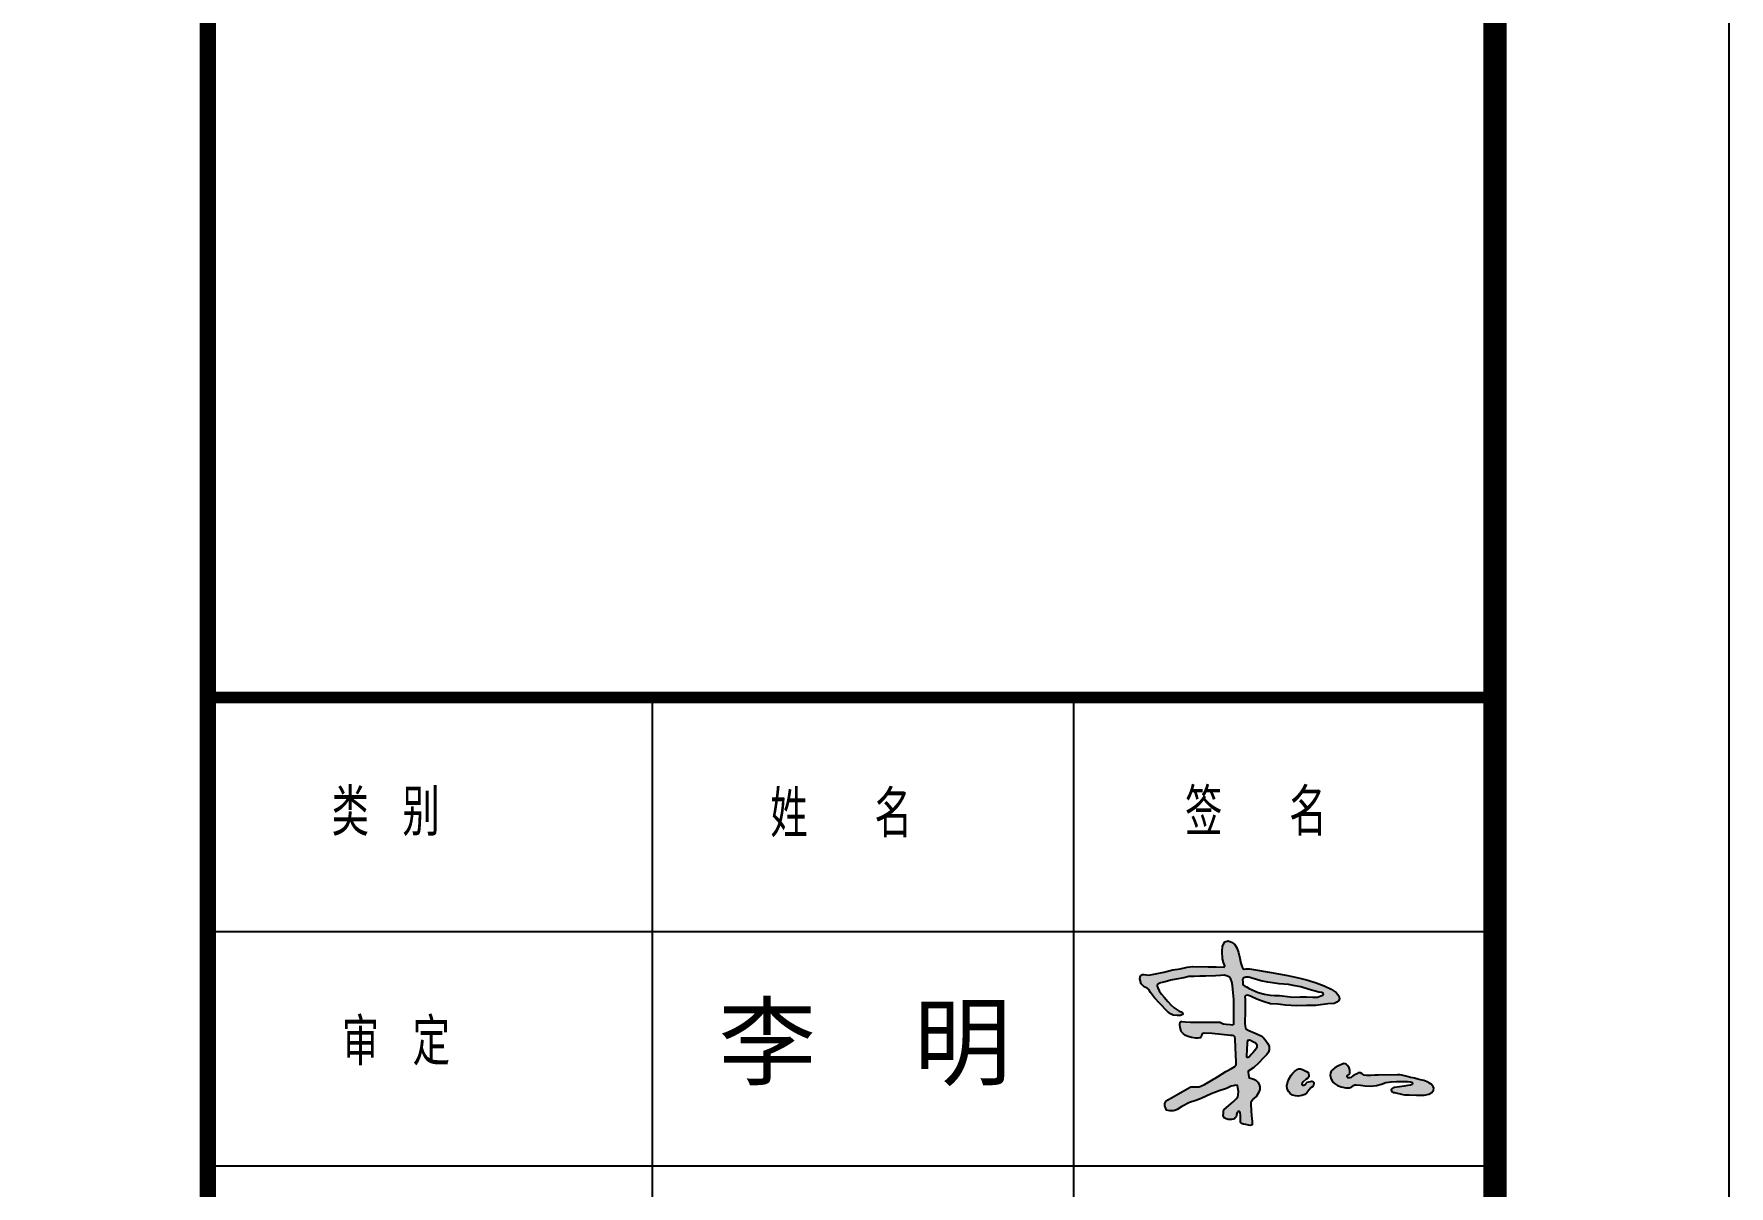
# Model space of a CAD drawing. Extents: x -417156 to 1571408, y 205758 to 1045562.
# Drawn here: x 1041386 to 1048629, y 1025739 to 1030659 of the extents above; entities that cross this region are included whole.
import ezdxf

# ---------------------------------------------------------------- set-up
doc = ezdxf.new("R2010")
doc.units = 0
doc.header["$LTSCALE"] = 1000
doc.header["$MEASUREMENT"] = 0
doc.layers.get('0').update_dxf_attribs({"linetype": 'CONTINUOUS'})
for name, color, linetype in [('PP-PM-TK', 7, 'CONTINUOUS'), ('PUB_TEXT', 7, 'CONTINUOUS'), ('PUB_TITLE', 4, 'CONTINUOUS'), ('TEL_TITLE', 7, 'CONTINUOUS'), ('签名', 255, 'CONTINUOUS')]:
    doc.layers.add(name, color=color, linetype=linetype)
doc.styles.add('-黑体', font='simhei.ttf', dxfattribs={"width": 0.8})
doc.styles.add('TQ', font='txt.shx', dxfattribs={"width": 0.8, "bigfont": 'hztxt.shx'})

msp = doc.modelspace()

# ---------------------------------------------------------------- hatches: boundary and pattern name
h = msp.add_hatch(color=7)
h.paths.add_polyline_path([(1046561.9, 1026540), (1046560.8, 1026546), (1046561.7, 1026549.4), (1046564.6, 1026551.9), (1046571, 1026553.4), (1046584.6, 1026549.8), (1046595.2, 1026544), (1046618, 1026533.6), (1046642.5, 1026525.9), (1046670.5, 1026517.5), (1046701.2, 1026515), (1046734.4, 1026511.3), (1046781.7, 1026508.7), (1046824.4, 1026509.2), (1046863.3, 1026509.8), (1046915.3, 1026516.3), (1046942.1, 1026518.8), (1046954, 1026523.7), (1046962.2, 1026531.5), (1046964.2, 1026540.1), (1046961.8, 1026551.6), (1046949.9, 1026565.6), (1046928.5, 1026579.9), (1046899.9, 1026593.9), (1046864.8, 1026606.2), (1046829.8, 1026617.9), (1046794.7, 1026626.6), (1046744.3, 1026637.7), (1046672.3, 1026650.7), (1046580.7, 1026666.4), (1046566.5, 1026667), (1046557, 1026665.6), (1046551.5, 1026667.3), (1046548.7, 1026673.4), (1046545.8, 1026682), (1046543.7, 1026690.2), (1046539.2, 1026711.6), (1046533.4, 1026736.2), (1046525.6, 1026755.5), (1046515.4, 1026771.1), (1046503.4, 1026780.2), (1046488.6, 1026785.9), (1046475.1, 1026781.4), (1046465.2, 1026763.7), (1046464, 1026740.3), (1046465.3, 1026709.7), (1046468.5, 1026692.8), (1046474.7, 1026678.5), (1046471.3, 1026673.9), (1046437.1, 1026674.8), (1046402.9, 1026675.3), (1046337.2, 1026676.1), (1046314, 1026672.9), (1046284, 1026666.9), (1046252.1, 1026661.4), (1046214.2, 1026652.1), (1046178.1, 1026644.7), (1046149.5, 1026639.7), (1046129.6, 1026642.4), (1046123.6, 1026642.4), (1046114.8, 1026637.3), (1046112.1, 1026623.5), (1046117.6, 1026601.6), (1046129.7, 1026590.1), (1046143.5, 1026584.1), (1046150.5, 1026578.5), (1046157.4, 1026565.6), (1046174.5, 1026543), (1046195.3, 1026519.4), (1046230.2, 1026484.8), (1046242.2, 1026473.9), (1046253.9, 1026468.4), (1046270.7, 1026466.9), (1046283.9, 1026466.9), (1046295.2, 1026471.7), (1046295, 1026473.2), (1046294.8, 1026474.3), (1046294, 1026477.1), (1046292.2, 1026480.3), (1046288.1, 1026483), (1046279.4, 1026486.2), (1046271.8, 1026490.8), (1046258.9, 1026499.3), (1046245.5, 1026510.9), (1046231.6, 1026526.6), (1046215, 1026546), (1046204.8, 1026557.5), (1046194.8, 1026571.9), (1046188.3, 1026584.8), (1046185.5, 1026591.7), (1046185.5, 1026597.4), (1046187.8, 1026600.7), (1046199.7, 1026607), (1046219.5, 1026610.6), (1046244.4, 1026617.9), (1046266.2, 1026622.5), (1046299, 1026628.3), (1046320.3, 1026634), (1046343.3, 1026632.9), (1046368.2, 1026634.5), (1046392.6, 1026635), (1046435.2, 1026636.5), (1046456, 1026637.6), (1046471.6, 1026638.6), (1046485.6, 1026635.5), (1046495, 1026630.8), (1046500.7, 1026622.5), (1046504.9, 1026610.6), (1046508, 1026595), (1046510.6, 1026563.9), (1046512.7, 1026535.8), (1046512.9, 1026446.5), (1046512.6, 1026430.1), (1046508.9, 1026427.2), (1046498.2, 1026428.6), (1046480, 1026429.8), (1046469.6, 1026431.2), (1046458.3, 1026435.3), (1046453.7, 1026438.2), (1046445.5, 1026439.2), (1046401.8, 1026439.2), (1046363.4, 1026438.7), (1046328.1, 1026438.4), (1046305.6, 1026440.1), (1046291.7, 1026441.5), (1046286.2, 1026441), (1046283.3, 1026438.1), (1046283, 1026428), (1046283.3, 1026416.4), (1046286.2, 1026405.4), (1046288.8, 1026398.2), (1046297.2, 1026389.6), (1046306.1, 1026382.3), (1046318.6, 1026377.7), (1046333, 1026372.5), (1046350.4, 1026370), (1046358.9, 1026370.6), (1046366.1, 1026371.3), (1046370.1, 1026372.2), (1046373.2, 1026375.6), (1046375.3, 1026381.4), (1046376.7, 1026385.4), (1046378.6, 1026388.3), (1046386, 1026392.1), (1046420.6, 1026390.3), (1046500.8, 1026382), (1046508.1, 1026381.5), (1046513.5, 1026380), (1046518.2, 1026375.9), (1046519.5, 1026367.5), (1046520, 1026329.6), (1046522.8, 1026269.7), (1046522.6, 1026260.7), (1046521.8, 1026253), (1046517.6, 1026248.6), (1046502.8, 1026240.4), (1046478.6, 1026227.2), (1046442.8, 1026205), (1046387.6, 1026172.5), (1046375.2, 1026166.9), (1046364.7, 1026162.4), (1046355.1, 1026162), (1046344.5, 1026161.7), (1046335.8, 1026162.5), (1046330, 1026161.9), (1046323.2, 1026159.8), (1046247.5, 1026115.6), (1046231.6, 1026106.8), (1046223.1, 1026100.4), (1046219, 1026091.4), (1046219, 1026081.4), (1046223.1, 1026069.3), (1046226.2, 1026063.4), (1046239.1, 1026060.3), (1046254.5, 1026059.8), (1046260.9, 1026060.8), (1046271.5, 1026065.3), (1046291.3, 1026078.3), (1046323.6, 1026095), (1046350.8, 1026104.1), (1046374.2, 1026112.3), (1046394.3, 1026122.5), (1046415.7, 1026132), (1046450.7, 1026145.1), (1046482, 1026155.8), (1046501.3, 1026164.8), (1046510.3, 1026166.8), (1046522.2, 1026170.1), (1046529.2, 1026168.1), (1046530.5, 1026157.8), (1046532.5, 1026142.2), (1046531.3, 1026128.3), (1046530.1, 1026119.2), (1046523.5, 1026110.6), (1046510.7, 1026097.9), (1046491, 1026081.9), (1046472, 1026065), (1046469.5, 1026060.4), (1046468.5, 1026049.3), (1046467.2, 1026040.3), (1046472.4, 1026030.3), (1046480, 1026025.3), (1046489.1, 1026023.4), (1046496.9, 1026022.3), (1046503.8, 1026023.2), (1046509.7, 1026023.9), (1046515.9, 1026026.2), (1046519.5, 1026030.5), (1046522.5, 1026033.7), (1046524.8, 1026040.3), (1046524.8, 1026044.2), (1046525.5, 1026048.6), (1046526.9, 1026052.4), (1046530.7, 1026055.9), (1046532.6, 1026057), (1046535.8, 1026057.9), (1046539.4, 1026056.1), (1046540.6, 1026051.3), (1046542, 1026042.2), (1046542.1, 1026031.6), (1046542.4, 1026017), (1046542.4, 1026010.5), (1046546, 1026005.3), (1046555.1, 1026002.7), (1046565.2, 1026001.4), (1046576.2, 1025998.1), (1046585, 1025997.2), (1046591.7, 1026000.2), (1046591.7, 1026016), (1046588.4, 1026038.3), (1046586.1, 1026087), (1046585.8, 1026096.1), (1046590.9, 1026104.5), (1046598.9, 1026112.9), (1046609.9, 1026122.4), (1046619.4, 1026140), (1046624.2, 1026150.3), (1046624.9, 1026162.7), (1046622, 1026172.5), (1046615.8, 1026182), (1046606.8, 1026190.2), (1046598.4, 1026195.7), (1046589.8, 1026197.5), (1046579.6, 1026200.6), (1046576.7, 1026204.7), (1046575.6, 1026214.8), (1046574.7, 1026223.7), (1046574.3, 1026229.8), (1046598.3, 1026244.4), (1046619.3, 1026263), (1046639.4, 1026286.3), (1046654, 1026300.2), (1046661.3, 1026310.8), (1046664.6, 1026320.6), (1046663.9, 1026336.5), (1046657.3, 1026349.2), (1046648.2, 1026361.3), (1046639.4, 1026371.5), (1046632.8, 1026378.5), (1046604.2, 1026391.3), (1046577.9, 1026402.4), (1046565.2, 1026409.8), (1046561.7, 1026420.8), (1046560.5, 1026434.2), (1046561.9, 1026485.2)])
h.paths.add_polyline_path([(1046579, 1026582.5), (1046567.5, 1026588.9), (1046559.8, 1026592.8), (1046554.3, 1026596.7), (1046551.5, 1026601.5), (1046551.1, 1026608.3), (1046550.8, 1026622), (1046552.3, 1026623.8), (1046553.6, 1026625.9), (1046556.2, 1026628), (1046560.2, 1026629.3), (1046564, 1026630.1), (1046570.8, 1026630.4), (1046576.1, 1026630.2), (1046582.5, 1026629.3), (1046589.5, 1026627), (1046606.2, 1026622), (1046628.8, 1026615.5), (1046658.4, 1026609), (1046706.6, 1026602.9), (1046747.2, 1026598.8), (1046766.9, 1026595.7), (1046800.2, 1026588.9), (1046834.5, 1026578), (1046876.9, 1026567.2), (1046887.1, 1026565.3), (1046892.4, 1026563.7), (1046895, 1026562.1), (1046895.6, 1026559.5), (1046895.8, 1026557.2), (1046892.8, 1026553.4), (1046885.3, 1026551.2), (1046870.9, 1026545.8), (1046851.2, 1026545.6), (1046823.1, 1026546.1), (1046796.2, 1026546.1), (1046765.9, 1026545.6), (1046707.9, 1026552), (1046687.4, 1026552), (1046669.9, 1026553.2), (1046644.2, 1026557.8), (1046616.7, 1026564.8)], flags=16)
h.paths.add_polyline_path([(1046576.2, 1026361.9), (1046579.4, 1026362.5), (1046584, 1026361.9), (1046597.7, 1026354.3), (1046603.2, 1026352), (1046606.8, 1026349), (1046609.8, 1026345.3), (1046611.2, 1026340.8), (1046611.8, 1026333.7), (1046610.2, 1026328.7), (1046607.3, 1026323.4), (1046602, 1026316.6), (1046594.7, 1026307), (1046587.6, 1026299.9), (1046581.2, 1026293.5), (1046577.3, 1026288.7), (1046574.6, 1026287.1), (1046571.5, 1026287.2), (1046570.1, 1026288.1), (1046568.7, 1026290.7), (1046568.6, 1026296.1), (1046570.1, 1026319.2), (1046570.7, 1026332.8), (1046571.3, 1026338.9), (1046572, 1026343.2), (1046572.1, 1026352.3), (1046572.6, 1026358.8), (1046573.7, 1026361)], flags=16)
h = msp.add_hatch(color=7)
h.paths.add_polyline_path([(1046843.6, 1026158.9), (1046850.8, 1026164.3), (1046853.3, 1026169.9), (1046854.9, 1026176.9), (1046854.4, 1026181.2), (1046851.3, 1026184.8), (1046847.2, 1026186.6), (1046840.2, 1026185.8), (1046833, 1026184.1), (1046826.6, 1026183), (1046822.2, 1026178.4), (1046818.1, 1026173), (1046812.7, 1026170.2), (1046808.1, 1026169.2), (1046805, 1026170.7), (1046804, 1026174.5), (1046806, 1026179.2), (1046809.9, 1026184.3), (1046822.8, 1026194.9), (1046829.7, 1026198.8), (1046834.2, 1026205.3), (1046834, 1026213.9), (1046832.9, 1026219.4), (1046831.1, 1026223), (1046824, 1026228.1), (1046815.7, 1026232.2), (1046806.1, 1026236.2), (1046798.2, 1026239.5), (1046789, 1026239.5), (1046783.1, 1026236.8), (1046777.8, 1026232.6), (1046772.4, 1026227.7), (1046764.7, 1026221.3), (1046757.5, 1026212.1), (1046747.9, 1026195.1), (1046743, 1026179.9), (1046740, 1026166.5), (1046741.5, 1026153.4), (1046747.7, 1026141.1), (1046753.8, 1026133.4), (1046763.4, 1026127.2), (1046776.7, 1026124.4), (1046788.3, 1026122.9), (1046803.5, 1026124.7), (1046816.3, 1026129), (1046824.8, 1026137.2), (1046833.3, 1026148.8)])
h.paths.add_polyline_path([(1047324.5, 1026189.8), (1047311.3, 1026192.4), (1047299.2, 1026195.3), (1047285.7, 1026199.7), (1047268.2, 1026202.2), (1047247.7, 1026207.3), (1047231.6, 1026212.1), (1047221.8, 1026213.5), (1047212.3, 1026213.5), (1047129.9, 1026211.6), (1047115.2, 1026211.6), (1047098.8, 1026210.6), (1047081.3, 1026210.3), (1047070.8, 1026212.6), (1047065.6, 1026214.7), (1047061.3, 1026218.5), (1047054.6, 1026221.6), (1047044.5, 1026221.8), (1047039.9, 1026218.3), (1047033.2, 1026215.4), (1047026, 1026212.6), (1047020.4, 1026207.7), (1047014.5, 1026202.6), (1047009, 1026200.8), (1047004.8, 1026201.4), (1046999.8, 1026201.2), (1046997.2, 1026204.5), (1046997, 1026208.1), (1046999, 1026210.9), (1047002.6, 1026213), (1047005.1, 1026215.3), (1047008.7, 1026221.4), (1047009.2, 1026227.5), (1047008.9, 1026232), (1047008.1, 1026238.8), (1047006, 1026243.3), (1047002.8, 1026248.4), (1047000.5, 1026252.8), (1046996.5, 1026256.8), (1046992.8, 1026259.2), (1046988.6, 1026260.6), (1046982.8, 1026261.6), (1046980.5, 1026260.8), (1046978.2, 1026259.6), (1046975.4, 1026258.7), (1046957.9, 1026250.6), (1046944.7, 1026244.1), (1046935.2, 1026235.3), (1046929.8, 1026229.1), (1046926.5, 1026221.4), (1046925, 1026212.3), (1046927.6, 1026198.8), (1046934.9, 1026183.8), (1046942.9, 1026177.3), (1046956.4, 1026168.5), (1046972.5, 1026162.7), (1046991.5, 1026157.5), (1047006.9, 1026158.3), (1047017.1, 1026162.3), (1047024, 1026167.4), (1047030.6, 1026170.7), (1047036.5, 1026170.7), (1047054.4, 1026170), (1047073.9, 1026166.3), (1047098.1, 1026165.9), (1047123.5, 1026167.7), (1047144, 1026174), (1047163.3, 1026180.4), (1047184.9, 1026183.4), (1047207.7, 1026184.5), (1047231, 1026185.1), (1047255.6, 1026185.5), (1047266.9, 1026184.1), (1047274.1, 1026181.8), (1047277, 1026178.9), (1047275.6, 1026172), (1047268.2, 1026168.9), (1047256.4, 1026167.5), (1047240.6, 1026165.3), (1047221.7, 1026163), (1047199.5, 1026159.5), (1047193.5, 1026157.5), (1047189.9, 1026155.5), (1047185.4, 1026151.7), (1047185.8, 1026147.6), (1047187.2, 1026144.6), (1047190.4, 1026140.9), (1047194.4, 1026138.2), (1047200.4, 1026137.6), (1047235.4, 1026129), (1047242.6, 1026128.1), (1047262, 1026128.5), (1047293, 1026127.4), (1047325.9, 1026127.4), (1047346.8, 1026131), (1047359.2, 1026138), (1047366.5, 1026147.8), (1047367.2, 1026156.6), (1047365.4, 1026164.2), (1047356.6, 1026173.4), (1047348.9, 1026177.7), (1047338.7, 1026183.6)])

# ---------------------------------------------------------------- linework, layer by layer
for points in [[(1046295.2, 1026471.7), (1046283.9, 1026466.9), (1046270.7, 1026466.9), (1046253.9, 1026468.4), (1046242.2, 1026473.9), (1046230.2, 1026484.8), (1046195.3, 1026519.4), (1046174.5, 1026543), (1046157.4, 1026565.6), (1046150.5, 1026578.5), (1046143.5, 1026584.1), (1046129.7, 1026590.1), (1046117.6, 1026601.6), (1046112.1, 1026623.5), (1046114.8, 1026637.3), (1046123.6, 1026642.4), (1046129.6, 1026642.4), (1046149.5, 1026639.7), (1046178.1, 1026644.7), (1046214.2, 1026652.1), (1046252.1, 1026661.4), (1046284, 1026666.9), (1046314, 1026672.9), (1046337.2, 1026676.1), (1046402.9, 1026675.3), (1046437.1, 1026674.8), (1046471.3, 1026673.9), (1046474.7, 1026678.5), (1046468.5, 1026692.8), (1046465.3, 1026709.7), (1046464, 1026740.3), (1046465.2, 1026763.7), (1046475.1, 1026781.4), (1046488.6, 1026785.9), (1046503.4, 1026780.2), (1046515.4, 1026771.1), (1046525.6, 1026755.5), (1046533.4, 1026736.2), (1046539.2, 1026711.6), (1046543.7, 1026690.2), (1046545.8, 1026682), (1046548.7, 1026673.4), (1046551.5, 1026667.3), (1046557, 1026665.6), (1046566.5, 1026667), (1046580.7, 1026666.4), (1046672.3, 1026650.7), (1046744.3, 1026637.7), (1046794.7, 1026626.6), (1046829.8, 1026617.9), (1046864.8, 1026606.2), (1046899.9, 1026593.9), (1046928.5, 1026579.9), (1046949.9, 1026565.6), (1046961.8, 1026551.6), (1046964.2, 1026540.1), (1046962.2, 1026531.5), (1046954, 1026523.7), (1046942.1, 1026518.8), (1046915.3, 1026516.3), (1046863.3, 1026509.8), (1046824.4, 1026509.2), (1046781.7, 1026508.7), (1046734.4, 1026511.3), (1046701.2, 1026515), (1046670.5, 1026517.5), (1046642.5, 1026525.9), (1046618, 1026533.6), (1046595.2, 1026544), (1046584.6, 1026549.8), (1046571, 1026553.4), (1046564.6, 1026551.9), (1046561.7, 1026549.4), (1046560.8, 1026546), (1046561.9, 1026540), (1046561.9, 1026485.2), (1046560.5, 1026434.2), (1046561.7, 1026420.8), (1046565.2, 1026409.8), (1046577.9, 1026402.4), (1046604.2, 1026391.3), (1046632.8, 1026378.5), (1046639.4, 1026371.5), (1046648.2, 1026361.3), (1046657.3, 1026349.2), (1046663.9, 1026336.5), (1046664.6, 1026320.6), (1046661.3, 1026310.8), (1046654, 1026300.2), (1046639.4, 1026286.3), (1046619.3, 1026263), (1046598.3, 1026244.4), (1046574.3, 1026229.8), (1046574.7, 1026223.7), (1046575.6, 1026214.8), (1046576.7, 1026204.7), (1046579.6, 1026200.6), (1046589.8, 1026197.5), (1046598.4, 1026195.7), (1046606.8, 1026190.2), (1046615.8, 1026182), (1046622, 1026172.5), (1046624.9, 1026162.7), (1046624.2, 1026150.3), (1046619.4, 1026140), (1046609.9, 1026122.4), (1046598.9, 1026112.9), (1046590.9, 1026104.5), (1046585.8, 1026096.1), (1046586.1, 1026087), (1046588.4, 1026038.3), (1046591.7, 1026016), (1046591.7, 1026000.2), (1046585, 1025997.2), (1046576.2, 1025998.1), (1046565.2, 1026001.4), (1046555.1, 1026002.7), (1046546, 1026005.3), (1046542.4, 1026010.5), (1046542.4, 1026017), (1046542.1, 1026031.6), (1046542, 1026042.2), (1046540.6, 1026051.3), (1046539.4, 1026056.1), (1046535.8, 1026057.9), (1046532.6, 1026057), (1046530.7, 1026055.9), (1046526.9, 1026052.4), (1046525.5, 1026048.6), (1046524.8, 1026044.2), (1046524.8, 1026040.3), (1046522.5, 1026033.7), (1046519.5, 1026030.5), (1046515.9, 1026026.2), (1046509.7, 1026023.9), (1046503.8, 1026023.2), (1046496.9, 1026022.3), (1046489.1, 1026023.4), (1046480, 1026025.3), (1046472.4, 1026030.3), (1046467.2, 1026040.3), (1046468.5, 1026049.3), (1046469.5, 1026060.4), (1046472, 1026065), (1046491, 1026081.9), (1046510.7, 1026097.9), (1046523.5, 1026110.6), (1046530.1, 1026119.2), (1046531.3, 1026128.3), (1046532.5, 1026142.2), (1046530.5, 1026157.8), (1046529.2, 1026168.1), (1046522.2, 1026170.1), (1046510.3, 1026166.8), (1046501.3, 1026164.8), (1046482, 1026155.8), (1046450.7, 1026145.1), (1046415.7, 1026132), (1046394.3, 1026122.5), (1046374.2, 1026112.3), (1046350.8, 1026104.1), (1046323.6, 1026095), (1046291.3, 1026078.3), (1046271.5, 1026065.3), (1046260.9, 1026060.8), (1046254.5, 1026059.8), (1046239.1, 1026060.3), (1046226.2, 1026063.4), (1046223.1, 1026069.3), (1046219, 1026081.4), (1046219, 1026091.4), (1046223.1, 1026100.4), (1046231.6, 1026106.8), (1046247.5, 1026115.6), (1046323.2, 1026159.8), (1046330, 1026161.9), (1046335.8, 1026162.5), (1046344.5, 1026161.7), (1046355.1, 1026162), (1046364.7, 1026162.4), (1046375.2, 1026166.9), (1046387.6, 1026172.5), (1046442.8, 1026205), (1046478.6, 1026227.2), (1046502.8, 1026240.4), (1046517.6, 1026248.6), (1046521.8, 1026253), (1046522.6, 1026260.7), (1046522.8, 1026269.7), (1046520, 1026329.6), (1046519.5, 1026367.5), (1046518.2, 1026375.9), (1046513.5, 1026380), (1046508.1, 1026381.5), (1046500.8, 1026382), (1046420.6, 1026390.3), (1046386, 1026392.1), (1046378.6, 1026388.3), (1046376.7, 1026385.4), (1046375.3, 1026381.4), (1046373.2, 1026375.6), (1046370.1, 1026372.2), (1046366.1, 1026371.3), (1046358.9, 1026370.6), (1046350.4, 1026370), (1046333, 1026372.5), (1046318.6, 1026377.7), (1046306.1, 1026382.3), (1046297.2, 1026389.6), (1046288.8, 1026398.2), (1046286.2, 1026405.4), (1046283.3, 1026416.4), (1046283, 1026428), (1046283.3, 1026438.1), (1046286.2, 1026441), (1046291.7, 1026441.5), (1046305.6, 1026440.1), (1046328.1, 1026438.4), (1046363.4, 1026438.7), (1046401.8, 1026439.2), (1046445.5, 1026439.2), (1046453.7, 1026438.2), (1046458.3, 1026435.3), (1046469.6, 1026431.2), (1046480, 1026429.8), (1046498.2, 1026428.6), (1046508.9, 1026427.2), (1046512.6, 1026430.1), (1046512.9, 1026446.5), (1046512.7, 1026535.8), (1046510.6, 1026563.9), (1046508, 1026595), (1046504.9, 1026610.6), (1046500.7, 1026622.5), (1046495, 1026630.8), (1046485.6, 1026635.5), (1046471.6, 1026638.6), (1046456, 1026637.6), (1046435.2, 1026636.5), (1046392.6, 1026635), (1046368.2, 1026634.5), (1046343.3, 1026632.9), (1046320.3, 1026634), (1046299, 1026628.3), (1046266.2, 1026622.5), (1046244.4, 1026617.9), (1046219.5, 1026610.6), (1046199.7, 1026607), (1046187.8, 1026600.7), (1046185.5, 1026597.4), (1046185.5, 1026591.7), (1046188.3, 1026584.8), (1046194.8, 1026571.9), (1046204.8, 1026557.5), (1046215, 1026546), (1046231.6, 1026526.6), (1046245.5, 1026510.9), (1046258.9, 1026499.3), (1046271.8, 1026490.8), (1046279.4, 1026486.2), (1046288.1, 1026483), (1046292.2, 1026480.3), (1046294, 1026477.1), (1046294.8, 1026474.3), (1046295, 1026473.2)], [(1046550.8, 1026622), (1046551.1, 1026608.3), (1046551.5, 1026601.5), (1046554.3, 1026596.7), (1046559.8, 1026592.8), (1046567.5, 1026588.9), (1046579, 1026582.5), (1046616.7, 1026564.8), (1046644.2, 1026557.8), (1046669.9, 1026553.2), (1046687.4, 1026552), (1046707.9, 1026552), (1046765.9, 1026545.6), (1046796.2, 1026546.1), (1046823.1, 1026546.1), (1046851.2, 1026545.6), (1046870.9, 1026545.8), (1046885.3, 1026551.2), (1046892.8, 1026553.4), (1046895.8, 1026557.2), (1046895.6, 1026559.5), (1046895, 1026562.1), (1046892.4, 1026563.7), (1046887.1, 1026565.3), (1046876.9, 1026567.2), (1046834.5, 1026578), (1046800.2, 1026588.9), (1046766.9, 1026595.7), (1046747.2, 1026598.8), (1046706.6, 1026602.9), (1046658.4, 1026609), (1046628.8, 1026615.5), (1046606.2, 1026622), (1046589.5, 1026627), (1046582.5, 1026629.3), (1046576.1, 1026630.2), (1046570.8, 1026630.4), (1046564, 1026630.1), (1046560.2, 1026629.3), (1046556.2, 1026628), (1046553.6, 1026625.9), (1046552.3, 1026623.8)], [(1046572, 1026343.2), (1046572.1, 1026352.3), (1046572.6, 1026358.8), (1046573.7, 1026361), (1046576.2, 1026361.9), (1046579.4, 1026362.5), (1046584, 1026361.9), (1046597.7, 1026354.3), (1046603.2, 1026352), (1046606.8, 1026349), (1046609.8, 1026345.3), (1046611.2, 1026340.8), (1046611.8, 1026333.7), (1046610.2, 1026328.7), (1046607.3, 1026323.4), (1046602, 1026316.6), (1046594.7, 1026307), (1046587.6, 1026299.9), (1046581.2, 1026293.5), (1046577.3, 1026288.7), (1046574.6, 1026287.1), (1046571.5, 1026287.2), (1046570.1, 1026288.1), (1046568.7, 1026290.7), (1046568.6, 1026296.1), (1046570.1, 1026319.2), (1046570.7, 1026332.8), (1046571.3, 1026338.9)], [(1046783.1, 1026236.8), (1046789, 1026239.5), (1046798.2, 1026239.5), (1046806.1, 1026236.2), (1046815.7, 1026232.2), (1046824, 1026228.1), (1046831.1, 1026223), (1046832.9, 1026219.4), (1046834, 1026213.9), (1046834.2, 1026205.3), (1046829.7, 1026198.8), (1046822.8, 1026194.9), (1046809.9, 1026184.3), (1046806, 1026179.2), (1046804, 1026174.5), (1046805, 1026170.7), (1046808.1, 1026169.2), (1046812.7, 1026170.2), (1046818.1, 1026173), (1046822.2, 1026178.4), (1046826.6, 1026183), (1046833, 1026184.1), (1046840.2, 1026185.8), (1046847.2, 1026186.6), (1046851.3, 1026184.8), (1046854.4, 1026181.2), (1046854.9, 1026176.9), (1046853.3, 1026169.9), (1046850.8, 1026164.3), (1046843.6, 1026158.9), (1046833.3, 1026148.8), (1046824.8, 1026137.2), (1046816.3, 1026129), (1046803.5, 1026124.7), (1046788.3, 1026122.9), (1046776.7, 1026124.4), (1046763.4, 1026127.2), (1046753.8, 1026133.4), (1046747.7, 1026141.1), (1046741.5, 1026153.4), (1046740, 1026166.5), (1046743, 1026179.9), (1046747.9, 1026195.1), (1046757.5, 1026212.1), (1046764.7, 1026221.3), (1046772.4, 1026227.7), (1046777.8, 1026232.6)], [(1046975.4, 1026258.7), (1046957.9, 1026250.6), (1046944.7, 1026244.1), (1046935.2, 1026235.3), (1046929.8, 1026229.1), (1046926.5, 1026221.4), (1046925, 1026212.3), (1046927.6, 1026198.8), (1046934.9, 1026183.8), (1046942.9, 1026177.3), (1046956.4, 1026168.5), (1046972.5, 1026162.7), (1046991.5, 1026157.5), (1047006.9, 1026158.3), (1047017.1, 1026162.3), (1047024, 1026167.4), (1047030.6, 1026170.7), (1047036.5, 1026170.7), (1047054.4, 1026170), (1047073.9, 1026166.3), (1047098.1, 1026165.9), (1047123.5, 1026167.7), (1047144, 1026174), (1047163.3, 1026180.4), (1047184.9, 1026183.4), (1047207.7, 1026184.5), (1047231, 1026185.1), (1047255.6, 1026185.5), (1047266.9, 1026184.1), (1047274.1, 1026181.8), (1047277, 1026178.9), (1047275.6, 1026172), (1047268.2, 1026168.9), (1047256.4, 1026167.5), (1047240.6, 1026165.3), (1047221.7, 1026163), (1047199.5, 1026159.5), (1047193.5, 1026157.5), (1047189.9, 1026155.5), (1047185.4, 1026151.7), (1047185.8, 1026147.6), (1047187.2, 1026144.6), (1047190.4, 1026140.9), (1047194.4, 1026138.2), (1047200.4, 1026137.6), (1047235.4, 1026129), (1047242.6, 1026128.1), (1047262, 1026128.5), (1047293, 1026127.4), (1047325.9, 1026127.4), (1047346.8, 1026131), (1047359.2, 1026138), (1047366.5, 1026147.8), (1047367.2, 1026156.6), (1047365.4, 1026164.2), (1047356.6, 1026173.4), (1047348.9, 1026177.7), (1047338.7, 1026183.6), (1047324.5, 1026189.8), (1047311.3, 1026192.4), (1047299.2, 1026195.3), (1047285.7, 1026199.7), (1047268.2, 1026202.2), (1047247.7, 1026207.3), (1047231.6, 1026212.1), (1047221.8, 1026213.5), (1047212.3, 1026213.5), (1047129.9, 1026211.6), (1047115.2, 1026211.6), (1047098.8, 1026210.6), (1047081.3, 1026210.3), (1047070.8, 1026212.6), (1047065.6, 1026214.7), (1047061.3, 1026218.5), (1047054.6, 1026221.6), (1047044.5, 1026221.8), (1047039.9, 1026218.3), (1047033.2, 1026215.4), (1047026, 1026212.6), (1047020.4, 1026207.7), (1047014.5, 1026202.6), (1047009, 1026200.8), (1047004.8, 1026201.4), (1046999.8, 1026201.2), (1046997.2, 1026204.5), (1046997, 1026208.1), (1046999, 1026210.9), (1047002.6, 1026213), (1047005.1, 1026215.3), (1047008.7, 1026221.4), (1047009.2, 1026227.5), (1047008.9, 1026232), (1047008.1, 1026238.8), (1047006, 1026243.3), (1047002.8, 1026248.4), (1047000.5, 1026252.8), (1046996.5, 1026256.8), (1046992.8, 1026259.2), (1046988.6, 1026260.6), (1046982.8, 1026261.6), (1046980.5, 1026260.8), (1046978.2, 1026259.6)]]:
    msp.add_lwpolyline(points, close=True)
at = {"layer": 'PP-PM-TK', "color": 4, "const_width": 70}
msp.add_lwpolyline([(1042129.3, 1044561.6), (1042129.3, 1004561.6)], dxfattribs=at)
at = {"layer": 'PUB_TITLE', "color": 4}
for p, q in [((1044029.3, 1020825.7), (1044029.3, 1027825.7)), ((1045829.3, 1020825.7), (1045829.3, 1027825.7)), ((1042129.3, 1026825.7), (1047629.3, 1026825.7)), ((1042129.3, 1025825.7), (1047629.3, 1025825.7))]:
    msp.add_line(p, q, dxfattribs=at)
at = {"layer": 'PUB_TITLE', "color": 4, "const_width": 50}
msp.add_lwpolyline([(1042129.3, 1027825.7), (1047629.3, 1027825.7)], dxfattribs=at)
at = {"layer": 'TEL_TITLE'}
msp.add_lwpolyline([(989229.3, 1003561.6), (1048629.3, 1003561.6), (1048629.3, 1045561.6), (989229.3, 1045561.6)], close=True, dxfattribs=at)
at = {"layer": 'TEL_TITLE', "const_width": 100}
msp.add_lwpolyline([(991729.3, 1004561.6), (1047629.3, 1004561.6), (1047629.3, 1044561.6), (991729.3, 1044561.6)], close=True, dxfattribs=at)

# ---------------------------------------------------------------- texts
at = {"layer": 'PUB_TEXT', "color": 2, "char_height": 200, "width": 1679.83, "attachment_point": 1, "style": 'TQ'}
for s, insert in [('类 别', (1042658, 1027434.7)), ('姓  名', (1044532.3, 1027427.2)), ('签  名', (1046304.4, 1027435.3)), ('审 定', (1042701.7, 1026454.3))]:
    msp.add_mtext(s, dxfattribs=dict(at, insert=insert))
at = {"layer": '签名', "linetype": 'CONTINUOUS', "style": '-黑体'}
msp.add_text('李  明', height=306, dxfattribs=at).set_placement((1044311.2, 1026201.2))

doc.saveas('drawing.dxf')
